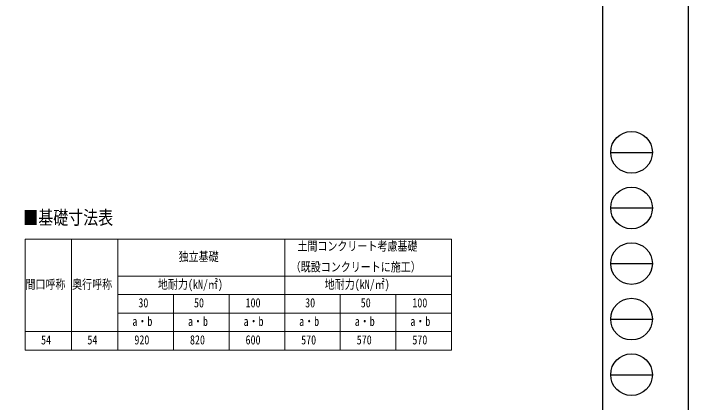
# Model space of a CAD drawing. Units: millimetres, scale not verified. Extents: x -12615 to 12615, y -8910 to 8910.
# Drawn here: x 5330 to 12615, y -4650 to -451 of the extents above; entities that cross this region are included whole.
import ezdxf
from ezdxf.enums import TextEntityAlignment as Align

# ---------------------------------------------------------------- set-up
doc = ezdxf.new("R2010")
doc.units = ezdxf.units.MM
doc.header["$LTSCALE"] = 30
doc.layers.add('0-1_TABLE1', color=7, linetype='Continuous', lineweight=18)
doc.layers.add('0-2_USER1', color=92, linetype='Continuous')
doc.layers.add('0-7_YKK_ZWAK', color=134, linetype='Continuous')
doc.styles.add('ＭＳ ゴシック', font='')
doc.styles.get('ＭＳ ゴシック').set_extended_font_data('MS Gothic')

msp = doc.modelspace()

# ---------------------------------------------------------------- linework, layer by layer
at = {"layer": '0-1_TABLE1'}
for p, q in [((5456.75, -2885.25), (10056.75, -2885.25)), ((5456.75, -2885.25), (5456.75, -4085.25)), ((5956.75, -2885.25), (5956.75, -4085.25)), ((6456.75, -3285.25), (10056.75, -3285.25)), ((6456.75, -3485.25), (10056.75, -3485.25)), ((7056.75, -3485.25), (7056.75, -4085.25)), ((7656.75, -3485.25), (7656.75, -4085.25)), ((8856.75, -3485.25), (8856.75, -4085.25)), ((9456.75, -3485.25), (9456.75, -4085.25)), ((6456.75, -3685.25), (10056.75, -3685.25))]:
    msp.add_line(p, q, dxfattribs=at)
for points in [[(6456.75, -2885.25), (6456.75, -3285.25), (6456.75, -3885.25), (6456.75, -4085.25)], [(8256.75, -2885.25), (8256.75, -3285.25), (8256.75, -3485.25), (8256.75, -3685.25), (8256.75, -4085.25)], [(10056.75, -2885.25), (10056.75, -3485.25), (10056.75, -3685.25), (10056.75, -4085.25)], [(5456.75, -3885.25), (6456.75, -3885.25), (7656.75, -3885.25), (8256.75, -3885.25), (10056.75, -3885.25)], [(5456.75, -4085.25), (5956.75, -4085.25), (10056.75, -4085.25)]]:
    msp.add_lwpolyline(points, dxfattribs=at)
at = {"layer": '0-7_YKK_ZWAK'}
for p, q in [((11685.06, 8325), (11685.06, -7575)), ((11775.06, -1950), (12225.06, -1950)), ((11775.06, -2550), (12225.06, -2550)), ((11775.06, -3150), (12225.06, -3150)), ((11775.06, -3750), (12225.06, -3750)), ((11775.06, -4350), (12225.06, -4350))]:
    msp.add_line(p, q, dxfattribs=at)
msp.add_lwpolyline([(-12615, -8910), (12615, -8910), (12615, 8910), (-12615, 8910)], close=True, dxfattribs=at)
for centre in [(12000.06, -1950), (12000.06, -2550), (12000.06, -3150), (12000.06, -3750), (12000.06, -4350)]:
    msp.add_circle(centre, 225, dxfattribs=at)

# ---------------------------------------------------------------- texts
at = {"layer": '0-1_TABLE1', "style": 'ＭＳ ゴシック', "width": 0.8}
for s, p in [('土間コンクリート考慮基礎', (8393.55, -3040.25)), ('独立基礎', (7111.95, -3152.75)), ('（既設コンクリートに施工）', (8321.55, -3265.25)), ('間口呼称', (5458.35, -3452.75)), ('奥行呼称', (5961.95, -3452.75)), ('地耐力(kN/㎡)', (6888.75, -3452.75)), ('地耐力(kN/㎡)', (8688.75, -3452.75)), ('30', (6677.55, -3652.75)), ('50', (7277.55, -3652.75)), ('100', (7834.35, -3652.75)), ('30', (8477.55, -3652.75)), ('50', (9077.55, -3652.75)), ('100', (9634.35, -3652.75)), ('a・b', (6612.75, -3852.75)), ('a・b', (7212.75, -3852.75)), ('a・b', (7812.75, -3852.75)), ('a・b', (8412.75, -3852.75)), ('a・b', (9012.75, -3852.75)), ('a・b', (9612.75, -3852.75)), ('54', (5627.55, -4052.75)), ('54', (6127.55, -4052.75)), ('920', (6634.35, -4052.75)), ('820', (7234.35, -4052.75)), ('600', (7834.35, -4052.75)), ('570', (8434.35, -4052.75)), ('570', (9034.35, -4052.75)), ('570', (9634.35, -4052.75))]:
    msp.add_text(s, height=98.97, dxfattribs=at).set_placement(p, align=Align.BOTTOM_LEFT)
at = {"layer": '0-2_USER1', "style": 'ＭＳ ゴシック', "width": 0.8}
msp.add_text('■基礎寸法表', height=148.1, dxfattribs=at).set_placement((5435.2, -2772.44), align=Align.BOTTOM_LEFT)

doc.saveas('drawing.dxf')
